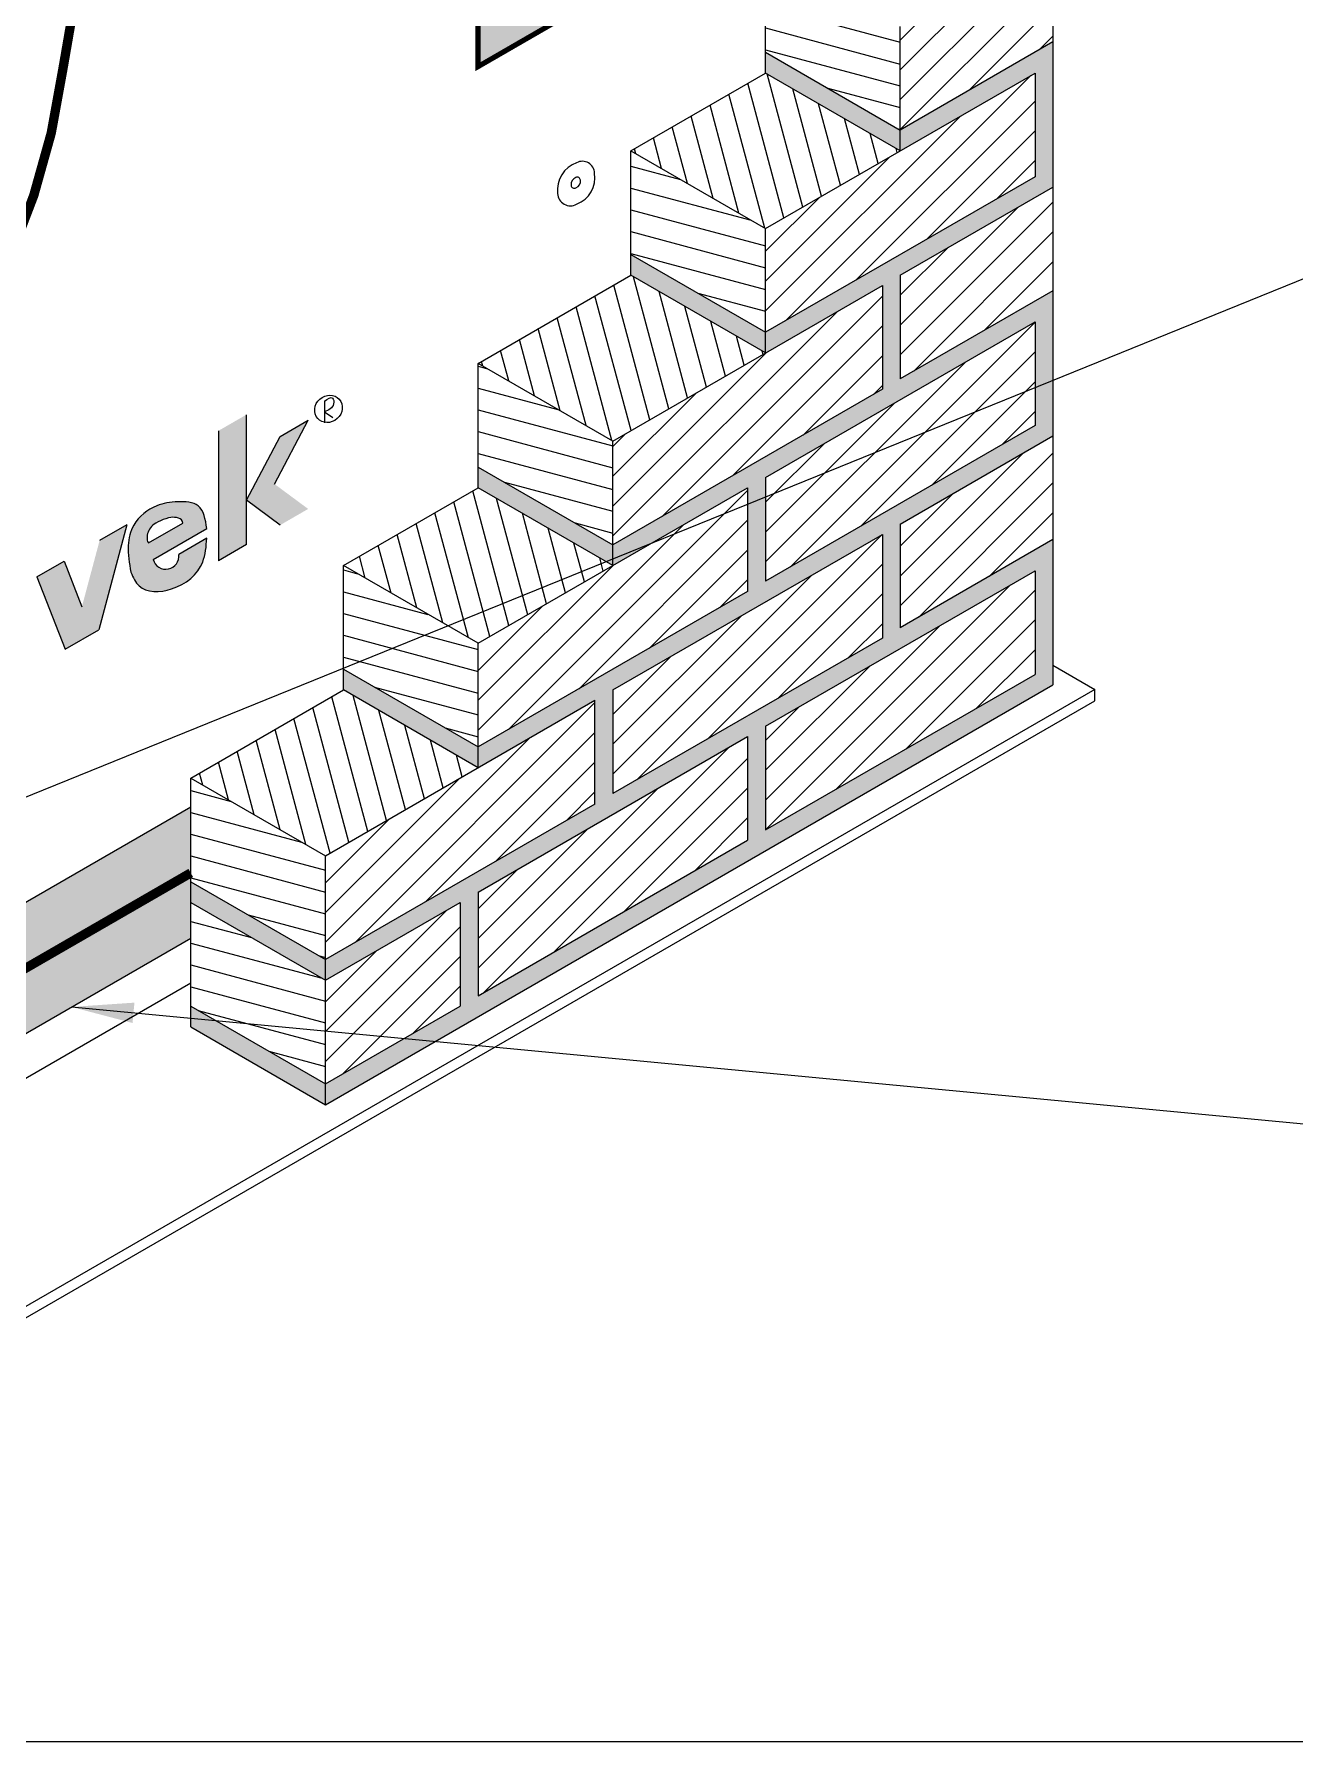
# Model space of a CAD drawing. Extents: x -26.6 to 51, y 0 to 66.
# Drawn here: x 21.84 to 33.99, y 35.85 to 52.32 of the extents above; entities that cross this region are included whole.
import ezdxf

# ---------------------------------------------------------------- set-up
doc = ezdxf.new("R2010")
doc.units = 0
doc.header["$LTSCALE"] = 1.5
doc.header["$MEASUREMENT"] = 0
doc.linetypes.add('DASHED', pattern=[0.75, 0.5, -0.25])
for name, color, linetype in [('BRICK', 13, 'CONTINUOUS'), ('FASTENING', 7, 'CONTINUOUS'), ('FLASHING', 124, 'CONTINUOUS'), ('GROUT', 255, 'CONTINUOUS'), ('STRUCTURE', 252, 'CONTINUOUS'), ('TEXT', 7, 'CONTINUOUS'), ('TITLE', 7, 'CONTINUOUS'), ('TYVEK', 160, 'DASHED'), ('TYVEK_TAPE', 130, 'CONTINUOUS'), ('TYVEK_TEXT', 182, 'CONTINUOUS')]:
    doc.layers.add(name, color=color, linetype=linetype)
doc.styles.add('DETAILS', font='sanss___.ttf', dxfattribs={"height": 1})
doc.dimstyles.new('TYVEKDETAILS', dxfattribs={"dimscale": 6, "dimtxt": 1.5, "dimasz": 0.1, "dimexe": 0.75, "dimexo": 0.75, "dimgap": 0.75, "dimtad": 0, "dimtih": 1, "dimtoh": 1, "dimdec": 4, "dimzin": 0, "dimtxsty": 'DETAILS', "dimcen": 0.0625, "dimazin": 3, "dimtfac": 1, "dimtdec": 4, "dimtofl": 0, "dimtmove": 0, "dimatfit": 3, "dimtolj": 1, "dimtzin": 0})
pattern_1 = [(104.9999999999999, (124.3349144546612, 5.977338576143914), (-0.1961433131008239, -0.05255644234613058), [])]
pattern_2 = [(345, (124.3349144546612, 5.977338576143914), (0.05255644234613062, 0.1961433131008239), [])]
pattern_3 = [(345, (47.28802190833831, 3.718449112844731), (0.05255644234613062, 0.1961433131008239), [])]
pattern_4 = [(45, (124.3349144546612, 5.977338576143914), (-0.1435868707546933, 0.1435868707546933), [])]
pattern_5 = [(45, (47.28802190833831, 3.718449112844731), (-0.1435868707546933, 0.1435868707546933), [])]

msp = doc.modelspace()

# ---------------------------------------------------------------- hatches: boundary and pattern name
at = {"layer": 'BRICK', "linetype": 'CONTINUOUS'}
h = msp.add_hatch(dxfattribs=at)
h.set_pattern_fill('ANSI31', color=256, scale=1.6245, style=0)
h.set_pattern_definition(pattern_4)
h.paths.add_polyline_path([(31.660430395855, 53.24041453579698), (30.18818720942147, 52.39041453579696), (30.18818720942147, 51.39041453579694), (31.66043039585502, 52.24041453579698)])
h = msp.add_hatch(dxfattribs=at)
h.set_pattern_fill('ANSI31', color=256, scale=1.6245, angle=300.0000000000001, style=0)
h.set_pattern_definition(pattern_3)
h.paths.add_polyline_path([(30.18818720942147, 52.39041453579695), (28.8891491037448, 53.14041453579695), (28.8891491037448, 52.14041453579695), (30.18818720942146, 51.39041453579696)])
h = msp.add_hatch(dxfattribs=at)
h.set_pattern_fill('ANSI31', color=256, scale=1.6245, angle=59.99999999999999, style=0)
h.set_pattern_definition([(105, (47.28802190833831, 3.718449112844731), (-0.1961433131008239, -0.05255644234613058), [])])
h.paths.add_polyline_path([(28.88914910374477, 51.94041453579693), (27.59011099806814, 51.19041453579694), (28.88914910374478, 50.44041453579694), (30.18818720942141, 51.19041453579693)])
h = msp.add_hatch(dxfattribs=at)
h.set_pattern_fill('ANSI31', color=256, scale=1.6245, style=0)
h.set_pattern_definition(pattern_5)
h.paths.add_polyline_path([(31.48722531509812, 50.94041453579693), (31.48722531509812, 51.94041453579693), (28.88914910374478, 50.44041453579695), (28.8891491037448, 49.44041453579692)])
h = msp.add_hatch(dxfattribs=at)
h.set_pattern_fill('ANSI31', color=256, scale=1.6245, angle=300.0000000000001, style=0)
h.set_pattern_definition(pattern_3)
h.paths.add_polyline_path([(28.88914910374478, 50.44041453579695), (27.59011099806813, 51.19041453579693), (27.59011099806813, 50.19041453579693), (28.8891491037448, 49.44041453579695)])
h = msp.add_hatch(dxfattribs=at)
h.set_pattern_fill('ANSI31', color=256, scale=1.6245, style=0)
h.set_pattern_definition(pattern_5)
h.paths.add_polyline_path([(31.66043039585504, 50.84041453579691), (30.18818720942147, 49.99041453579689), (30.18818720942147, 48.99041453579687), (31.66043039585502, 49.84041453579688)])
h = msp.add_hatch(dxfattribs=at)
h.set_pattern_fill('ANSI31', color=256, scale=1.6245, angle=59.99999999999999, style=0)
h.set_pattern_definition(pattern_1)
h.paths.add_polyline_path([(28.88914910374478, 49.2404145357969), (27.59011099806814, 49.99041453579688), (26.11786781163455, 49.14041453579695), (27.41690591731127, 48.39041453579691)])
h = msp.add_hatch(dxfattribs=at)
h.set_pattern_fill('ANSI31', color=256, scale=1.6245, style=0)
h.set_pattern_definition(pattern_4)
h.paths.add_polyline_path([(30.01498212866458, 48.89041453579687), (30.01498212866458, 49.89041453579692), (27.41690591731125, 48.39041453579691), (27.41690591731125, 47.39041453579689)])
h = msp.add_hatch(dxfattribs=at)
h.set_pattern_fill('ANSI31', color=256, scale=1.6245, style=0)
h.set_pattern_definition(pattern_4)
h.paths.add_polyline_path([(31.48722531509814, 48.54041453579686), (31.48722531509814, 49.54041453579688), (28.8891491037448, 48.04041453579689), (28.88914910374481, 47.04041453579685)])
h = msp.add_hatch(dxfattribs=at)
h.set_pattern_fill('ANSI31', color=256, scale=1.6245, angle=300.0000000000001, style=0)
h.set_pattern_definition(pattern_2)
h.paths.add_polyline_path([(27.41690591731127, 48.39041453579691), (26.11786781163454, 49.14041453579694), (26.11786781163458, 48.14041453579691), (27.41690591731125, 47.39041453579691)])
h = msp.add_hatch(dxfattribs=at)
h.set_pattern_fill('ANSI31', color=256, scale=1.6245, style=0)
h.set_pattern_definition(pattern_4)
h.paths.add_polyline_path([(31.66043039585502, 47.44041453579686), (31.660430395855, 48.44041453579683), (30.18818720942147, 47.59041453579684), (30.18818720942147, 46.59041453579682)])
h = msp.add_hatch(dxfattribs=at)
h.set_pattern_fill('ANSI31', color=256, scale=1.6245, angle=59.99999999999999, style=0)
h.set_pattern_definition(pattern_1)
h.paths.add_polyline_path([(27.41690591731123, 47.19041453579688), (26.11786781163451, 47.9404145357969), (24.8188297059579, 47.19041453579691), (26.11786781163457, 46.4404145357969)])
h = msp.add_hatch(dxfattribs=at)
h.set_pattern_fill('ANSI31', color=256, scale=1.6245, style=0)
h.set_pattern_definition(pattern_4)
h.paths.add_polyline_path([(28.71594402298793, 46.94041453579684), (28.71594402298791, 47.94041453579688), (26.11786781163458, 46.44041453579688), (26.11786781163458, 45.44041453579683)])
h = msp.add_hatch(dxfattribs=at)
h.set_pattern_fill('ANSI31', color=256, scale=1.6245, style=0)
h.set_pattern_definition(pattern_4)
h.paths.add_polyline_path([(30.01498212866457, 46.49041453579683), (30.01498212866458, 47.49041453579685), (27.41690591731125, 45.99041453579684), (27.41690591731125, 44.99041453579682)])
h = msp.add_hatch(dxfattribs=at)
h.set_pattern_fill('ANSI31', color=256, scale=1.6245, angle=300.0000000000001, style=0)
h.set_pattern_definition(pattern_2)
h.paths.add_polyline_path([(26.11786781163458, 46.44041453579689), (24.81882970595788, 47.19041453579693), (24.8188297059579, 46.19041453579689), (26.11786781163458, 45.44041453579689)])
h = msp.add_hatch(dxfattribs=at)
h.set_pattern_fill('ANSI31', color=256, scale=1.6245, style=0)
h.set_pattern_definition(pattern_4)
h.paths.add_polyline_path([(31.48722531509814, 46.14041453579684), (31.48722531509812, 47.14041453579682), (28.88914910374478, 45.64041453579681), (28.8891491037448, 44.64041453579682)])
h = msp.add_hatch(dxfattribs=at)
h.set_pattern_fill('ANSI31', color=256, scale=1.6245, angle=59.99999999999999, style=0)
h.set_pattern_definition(pattern_1)
h.paths.add_polyline_path([(26.1178678116346, 45.24041453579683), (24.81882970595791, 45.99041453579684), (23.34658651952435, 45.14041453579682), (24.64562462520102, 44.39041453579684)])
h = msp.add_hatch(dxfattribs=at)
h.set_pattern_fill('ANSI31', color=256, scale=1.6245, style=0)
h.set_pattern_definition(pattern_4)
h.paths.add_polyline_path([(27.24370083655437, 44.89041453579681), (27.24370083655437, 45.89041453579685), (24.64562462520102, 44.39041453579685), (24.64562462520102, 43.39041453579681)])
h = msp.add_hatch(dxfattribs=at)
h.set_pattern_fill('ANSI31', color=256, scale=1.6245, style=0)
h.set_pattern_definition(pattern_4)
h.paths.add_polyline_path([(28.71594402298791, 44.54041453579684), (28.71594402298791, 45.54041453579681), (26.11786781163458, 44.04041453579681), (26.11786781163458, 43.04041453579683)])
h = msp.add_hatch(dxfattribs=at)
h.set_pattern_fill('ANSI31', color=256, scale=1.6245, angle=300.0000000000001, style=0)
h.set_pattern_definition(pattern_2)
h.paths.add_polyline_path([(24.64562462520104, 44.39041453579683), (23.34658651952434, 45.14041453579682), (23.34658651952435, 44.14041453579682), (24.64562462520102, 43.39041453579682)])
h = msp.add_hatch(dxfattribs=at)
h.set_pattern_fill('ANSI31', color=256, scale=1.6245, angle=300.0000000000001, style=0)
h.set_pattern_definition(pattern_2)
h.paths.add_polyline_path([(24.64562462520102, 43.19041453579683), (23.34658651952437, 43.9404145357968), (23.34658651952438, 42.94041453579681), (24.64562462520102, 42.19041453579682)])
h = msp.add_hatch(dxfattribs=at)
h.set_pattern_fill('ANSI31', color=256, scale=1.6245, style=0)
h.set_pattern_definition(pattern_4)
h.paths.add_polyline_path([(25.94466273087768, 42.94041453579683), (25.9446627308777, 43.94041453579681), (24.64562462520102, 43.19041453579683), (24.64562462520104, 42.19041453579683)])
at = {"layer": 'GROUT', "linetype": 'CONTINUOUS'}
h = msp.add_hatch(color=256, dxfattribs=at)
h.paths.add_polyline_path([(31.66043039585502, 49.84041453579689), (30.18818720942147, 48.99041453579687), (30.18818720942146, 49.99041453579692), (31.66043039585502, 50.8404145357969), (31.66043039585502, 52.24041453579697), (30.18818720942149, 51.39041453579696), (30.18818720942147, 51.19041453579694), (31.48722531509813, 51.94041453579694), (31.48722531509813, 50.94041453579693), (28.88914910374481, 49.4404145357969), (28.8891491037448, 49.24041453579691), (30.01498212866458, 49.89041453579691), (30.0149821286646, 48.89041453579688), (27.41690591731124, 47.3904145357969), (27.41690591731125, 47.19041453579688), (28.71594402298791, 47.94041453579689), (28.71594402298793, 46.94041453579684), (26.1178678116346, 45.44041453579683), (26.11786781163458, 45.24041453579684), (27.24370083655438, 45.89041453579683), (27.24370083655435, 44.89041453579683), (24.64562462520104, 43.39041453579684), (24.64562462520104, 43.19041453579683), (25.94466273087768, 43.94041453579681), (25.9446627308777, 42.94041453579681), (24.64562462520104, 42.19041453579682), (24.64562462520102, 41.99041453579683), (31.66043039585502, 46.04041453579681), (31.66043039585502, 47.44041453579683), (30.18818720942147, 46.59041453579682), (30.18818720942147, 47.59041453579683), (31.66043039585502, 48.44041453579683)])
h.paths.add_polyline_path([(31.48722531509813, 49.54041453579688), (31.48722531509814, 48.54041453579686), (28.8891491037448, 47.04041453579685), (28.88914910374481, 48.04041453579687)], flags=16)
h.paths.add_polyline_path([(30.0149821286646, 47.49041453579659), (30.01498212866456, 46.49041453579681), (27.41690591731125, 44.99041453579684), (27.41690591731127, 45.99041453579684)], flags=16)
h.paths.add_polyline_path([(31.48722531509813, 47.14041453579681), (31.48722531509813, 46.14041453579684), (28.8891491037448, 44.64041453579684), (28.88914910374481, 45.64041453579681)], flags=16)
h.paths.add_polyline_path([(28.7159440229879, 45.54041453579682), (28.71594402298791, 44.54041453579684), (26.11786781163457, 43.04041453579683), (26.11786781163458, 44.04041453579681)], flags=16)
for points in [[(28.88914910374481, 52.14041453579694), (28.88914910374481, 51.9404145357969), (30.18818720942147, 51.1904145357969), (30.1881872094215, 51.39041453579694)], [(27.59011099806813, 50.19041453579694), (27.59011099806816, 49.99041453579689), (28.8891491037448, 49.24041453579689), (28.8891491037448, 49.44041453579694)], [(26.11786781163458, 48.14041453579691), (26.11786781163461, 47.94041453579685), (27.41690591731125, 47.19041453579687), (27.41690591731125, 47.39041453579691)], [(24.81882970595792, 46.19041453579688), (24.81882970595791, 45.99041453579685), (26.11786781163458, 45.24041453579683), (26.1178678116346, 45.44041453579688)], [(23.34658651952437, 44.14041453579681), (23.34658651952435, 43.94041453579681), (24.64562462520105, 43.19041453579682), (24.64562462520105, 43.39041453579684)], [(23.34658651952438, 42.94041453579681), (23.34658651952439, 42.74041453579681), (24.64562462520104, 41.99041453579682), (24.64562462520104, 42.19041453579682)]]:
    msp.add_hatch(color=256, dxfattribs=at).paths.add_polyline_path(points)
at = {"layer": 'STRUCTURE', "linetype": 'CONTINUOUS'}
h = msp.add_hatch(color=253, dxfattribs=at)
h.paths.add_polyline_path([(28.11601336632161, 53.15669852395573), (26.11601336632161, 52.00199798557646), (26.11601336632161, 56.87058261809538), (28.11601336632159, 58.02528315647462)])
h.paths.add_polyline_path([(26.74101336632161, 56.56747372677081), (27.49101336632159, 57.00048642866303), (27.49101336632159, 53.45980741528028), (26.74101336632161, 53.02679471338806)], flags=16)
h = msp.add_hatch(dxfattribs=at)
h.set_pattern_fill('AR-SAND', color=256, scale=0.25, style=0)
h.set_pattern_definition([(37.50000000000001, (47.28802190833831, 3.718449112844731), (-0.01574833952740204, 0.4817059422532897), [0, -0.38, 0, -0.425, 0, -0.40625]), (7.499999999999999, (47.28802190833831, 3.718449112844731), (0.4424441763169318, 0.7055365163074351), [0, -0.205, 0, -0.3425, 0, -0.13125]), (327.5, (46.98052190833831, 3.718449112844731), (0.7785354654378738, 0.001414763384241124), [0, -0.125, 0, -0.45, 0, -0.5875]), (317.5, (46.98052190833831, 3.718449112844731), (0.7515316511430733, 0.2194188912335623), [0, -0.0625, 0, -0.295, 0, -0.3375])])
h.paths.add_polyline_path([(20.58556051664362, 49.92961894066406, 0.05565526587535749), (20.91448531763476, 50.53378121529467, 0.02091384948871565), (21.11090202092058, 51.07940936082681, 0.04479910819463601), (21.30845263410248, 51.98761868514864, -0.02073115222964427), (21.5543594166428, 53.45446769876748, -0.04506024657635373), (21.88419542537125, 54.52981824652212, -0.06032015627787331), (22.35354853289164, 55.37252922475692, -0.02256722528568557), (23.55743126159377, 56.88919729351363), (23.28679832291115, 57.04544729351364, 0.02256722528567294), (22.08291559420965, 55.52877922475782, 0.002326586721253791), (22.06109782417276, 55.49847588897752, -0.02153193424964031), (22.08147835162312, 55.48093952551466, -0.01283942312263693), (22.05694686433521, 55.49264255202613, 0.0575378563469864), (21.61356248668843, 54.68606824652169, 0.0450602465763236), (21.28372647796022, 53.61071769876776, 0.02073115222964713), (21.03781969541985, 52.14386868514872, -0.04479910819462535), (20.84026908223803, 51.23565936082709, -0.020913849488727), (20.64385237895211, 50.69003121529466, -0.05565526587535454), (20.31492757796099, 50.08586894066408, -0.01612494577826661), (19.70117126887347, 49.26496390342132, -0.03370422444087181), (19.19370104975272, 48.71100801918968), (18.16865041653481, 47.73326306017594), (17.36614004489298, 47.29536523583384), (17.6367729835756, 47.13911523583384), (18.4392833552174, 47.57701306017591), (19.46433398843536, 48.55475801918968, 0.03370422444086479), (19.971804207556, 49.1087139034212, 0.01612494577826873)])
at = {"layer": 'TYVEK_TAPE', "linetype": 'CONTINUOUS'}
h = msp.add_hatch(color=256, dxfattribs=at)
h.paths.add_polyline_path([(23.34658651952436, 44.22560142817682), (23.34658651952435, 44.86107306396063), (19.43193530938285, 42.60094813400198), (19.43193530938285, 41.9654764982181)])
h.paths.add_polyline_path([(23.34658651952437, 43.59668952000615), (23.34658651952436, 44.22560142817681), (19.43193530938285, 41.96547649821811), (19.43193530938285, 42.60094813400198), (19.23039557116517, 42.4845891118896), (19.23039557116518, 41.22020556793506)])
at = {"layer": 'TYVEK_TEXT'}
h = msp.add_hatch(color=256, dxfattribs=at)
h.paths.add_polyline_path([(24.47892597070418, 48.59193543416934), (24.20829303202177, 48.43568543416938), (23.88353350560251, 47.82035421781875), (24.20829303202177, 47.58002300146779), (24.47892597070437, 47.73627300146776), (24.15416644428529, 47.9766042178187)])
h.paths.add_polyline_path([(23.8835335056026, 48.24818543416972), (23.88353350560278, 48.64550025966169), (23.61290056691993, 48.48925025966167), (23.61290056691973, 47.2362730014677), (23.88353350560243, 47.39252300146784)])
h = msp.add_hatch(color=256, dxfattribs=at)
edge = h.paths.add_edge_path()
edge.add_spline(control_points=[(23.50187964342163, 47.54771567412192), (23.48802297852643, 47.63501248082509), (23.46226595884974, 47.79728136622932), (23.21286278337871, 47.81231510324377), (22.99074386020354, 47.77687739173012), (22.78691151556505, 47.61822837062851), (22.72732791577197, 47.36406540906682), (22.7545481886436, 47.2105771440384), (22.76972386302646, 47.12500533722206)], knot_values=[0, 0, 0, 0, 0.5827593182052485, 1.083243575514109, 1.602995822488099, 2.320452805997204, 2.834594860345293, 3.482391664081016, 3.482391664081016, 3.482391664081016, 3.482391664081016], degree=3, periodic=0)
edge.add_spline(control_points=[(22.76972386302637, 47.12500533722206), (22.7913209346487, 47.07559451526503), (22.85738699105407, 46.92444540544425), (23.21380919890464, 46.9333966235119), (23.47963433222992, 47.15981452074282), (23.49586874094496, 47.37448313143741), (23.50187964342145, 47.45396567412185)], knot_values=[0, 0, 0, 0, 0.3828216730715811, 1.171062387004566, 2.162538929496697, 2.745476785218138, 2.745476785218138, 2.745476785218138, 2.745476785218138], degree=3, periodic=0)
edge.add_line((23.50187964342149, 47.45396567412188), (23.23124670473892, 47.29771567412195))
edge.add_arc((23.10626318063501, 47.28081205113671), 0.1261214246964341, -165.3268673162189, 7.7023353980475235, ccw=False)
edge.add_line((22.9842549994422, 47.24886494658124), (23.0147403537926, 47.26646567412184))
edge.add_line((23.0147403537926, 47.26646567412185), (23.50187964342165, 47.54771567412198))
edge = h.paths.add_edge_path(flags=16)
edge.add_spline(control_points=[(22.93924651906823, 47.41037928832129), (22.92479149914195, 47.42416323796157), (22.92479149914195, 47.44445940178817), (22.92605178433347, 47.50780163586449), (22.94889093905763, 47.54982427393357), (23.00924405328365, 47.60494502278129), (23.09353036224016, 47.64550522287377), (23.19654859193048, 47.66006492616693), (23.26821738027772, 47.6508375525102), (23.27042868572059, 47.5987046668201)], knot_values=[0.1693351350576057, 0.1693351350576057, 0.1693351350576057, 0.1693351350576057, 0.2360340609454792, 0.2360340609454792, 0.3507194281854419, 0.3507194281854419, 0.4654047954254047, 0.4654047954254047, 0.5437012250705168, 0.5437012250705168, 0.5437012250705168, 0.5437012250705168], degree=3, periodic=0)
edge.add_line((23.2704286857206, 47.5987046668201), (22.93924651906815, 47.41037928832144))
msp.add_hatch(color=256, dxfattribs=at).paths.add_polyline_path([(22.73012833860855, 47.58226665052236), (22.46786881218941, 47.43085104234675), (22.29711563671641, 46.79239490309884), (22.12636246124327, 47.23368225869789), (21.86410293482413, 47.08226665052236), (22.13473587350677, 46.38285421781981), (22.45949539992593, 46.5703542178198)])

# ---------------------------------------------------------------- linework, layer by layer
at = {"layer": 'BRICK', "linetype": 'CONTINUOUS'}
for p, q in [((31.66043039585502, 53.24041453579697), (31.66043039585502, 46.04041453579681)), ((28.88914910374481, 51.9404145357969), (28.8891491037448, 53.14041453579695)), ((30.18818720942147, 51.1904145357969), (30.18818720942147, 52.39041453579695)), ((31.66043039585502, 52.24041453579696), (30.18818720942149, 51.39041453579695)), ((28.8891491037448, 52.14041453579695), (30.18818720942147, 51.39041453579696)), ((30.18818720942147, 51.1904145357969), (28.88914910374481, 51.9404145357969)), ((31.48722531509813, 51.94041453579691), (31.48722531509813, 50.94041453579693)), ((27.59011099806814, 49.99041453579689), (27.59011099806813, 51.19041453579693)), ((27.59011099806813, 51.19041453579693), (28.8891491037448, 50.44041453579693)), ((31.48722531509813, 50.94041453579693), (28.8891491037448, 49.44041453579691)), ((30.18818720942147, 49.9904145357969), (31.66043039585502, 50.8404145357969)), ((28.8891491037448, 49.24041453579689), (28.8891491037448, 50.44041453579693)), ((27.59011099806813, 50.19041453579693), (28.8891491037448, 49.44041453579694)), ((26.11786781163455, 49.14041453579694), (27.59011099806814, 49.99041453579689)), ((28.8891491037448, 49.24041453579689), (27.59011099806814, 49.99041453579689)), ((30.18818720942147, 49.99041453579689), (30.18818720942147, 48.99041453579689)), ((30.01498212866458, 49.89041453579689), (30.01498212866458, 48.89041453579689)), ((31.66043039585502, 49.8404145357969), (30.18818720942149, 48.99041453579689)), ((31.48722531509813, 49.54041453579685), (31.48722531509813, 48.54041453579686)), ((27.41690591731125, 48.39041453579691), (26.11786781163455, 49.14041453579694)), ((26.1178678116346, 47.94041453579686), (26.11786781163455, 49.14041453579694)), ((30.01498212866458, 48.89041453579689), (27.41690591731125, 47.39041453579689)), ((31.48722531509813, 48.54041453579686), (28.8891491037448, 47.04041453579685)), ((27.41690591731125, 47.19041453579686), (27.41690591731125, 48.39041453579691)), ((26.11786781163458, 48.14041453579691), (27.41690591731125, 47.39041453579691)), ((24.81882970595788, 47.19041453579692), (26.11786781163453, 47.9404145357969)), ((27.41690591731125, 47.19041453579686), (26.1178678116346, 47.94041453579686)), ((28.71594402298791, 47.94041453579687), (28.71594402298791, 46.94041453579687)), ((28.8891491037448, 48.04041453579687), (28.8891491037448, 47.04041453579687)), ((30.01498212866458, 47.49041453579682), (30.01498212866458, 46.49041453579682)), ((30.18818720942147, 47.59041453579682), (30.18818720942147, 46.59041453579682)), ((31.66043039585502, 47.44041453579683), (30.18818720942149, 46.59041453579682)), ((26.11786781163458, 46.44041453579689), (24.81882970595788, 47.19041453579692)), ((24.81882970595792, 45.99041453579684), (24.81882970595788, 47.19041453579692)), ((31.48722531509813, 47.14041453579679), (31.48722531509813, 46.14041453579679)), ((28.71594402298791, 46.94041453579685), (26.1178678116346, 45.44041453579685)), ((30.01498212866458, 46.49041453579682), (27.41690591731125, 44.99041453579683)), ((26.11786781163458, 45.24041453579684), (26.11786781163458, 46.44041453579689)), ((24.81882970595791, 46.19041453579688), (26.11786781163458, 45.44041453579689)), ((28.8891491037448, 44.64041453579683), (31.48722531509813, 46.14041453579684)), ((23.34658651952435, 45.14041453579682), (24.81882970595791, 45.99041453579683)), ((24.64562462520104, 41.99041453579682), (31.66043039585502, 46.04041453579681)), ((26.11786781163458, 45.24041453579684), (24.81882970595792, 45.99041453579684)), ((27.41690591731125, 45.99041453579684), (27.41690591731125, 44.99041453579684)), ((27.24370083655437, 44.89041453579683), (27.24370083655437, 45.89041453579684)), ((28.8891491037448, 45.64041453579681), (28.8891491037448, 44.64041453579681)), ((28.71594402298791, 45.54041453579681), (28.71594402298791, 44.54041453579681)), ((23.34658651952438, 42.74041453579682), (23.34658651952435, 45.14041453579682)), ((23.34658651952435, 45.14041453579682), (24.64562462520102, 44.39041453579684)), ((27.24370083655437, 44.89041453579683), (24.64562462520104, 43.39041453579683)), ((26.11786781163457, 43.04041453579683), (28.7159440229879, 44.54041453579683)), ((24.64562462520104, 41.99041453579682), (24.64562462520104, 44.39041453579683)), ((23.34658651952437, 44.14041453579682), (24.64562462520104, 43.39041453579683)), ((26.11786781163458, 44.04041453579683), (26.11786781163458, 43.04041453579683)), ((23.34658651952437, 43.94041453579681), (24.64562462520104, 43.19041453579683)), ((25.9446627308777, 43.94041453579683), (25.9446627308777, 42.94041453579683)), ((23.34658651952438, 42.94041453579681), (24.64562462520104, 42.19041453579683)), ((24.64562462520104, 42.19041453579683), (25.9446627308777, 42.94041453579682)), ((23.34658651952438, 42.74041453579682), (24.64562462520104, 41.99041453579682))]:
    msp.add_line(p, q, dxfattribs=at)
for points in [[(27.59011099806813, 51.19041453579694), (28.88914910374477, 51.94041453579693)], [(28.8891491037448, 50.44041453579694), (31.48722531509813, 51.94041453579694)], [(27.41690591731125, 48.39041453579691), (30.01498212866458, 49.89041453579691)], [(28.8891491037448, 48.04041453579688), (31.48722531509813, 49.54041453579688)], [(30.18818720942147, 47.59041453579684), (31.66043039585502, 48.44041453579683)], [(26.11786781163458, 46.44041453579688), (28.71594402298791, 47.94041453579688)], [(27.41690591731125, 45.99041453579684), (30.01498212866458, 47.49041453579684)], [(28.8891491037448, 45.64041453579681), (31.48722531509813, 47.14041453579681)], [(24.64562462520102, 44.39041453579684), (27.24370083655437, 45.89041453579684)], [(26.11786781163458, 44.04041453579682), (28.71594402298791, 45.54041453579682)], [(24.64562462520104, 43.19041453579683), (25.9446627308777, 43.94041453579682)]]:
    msp.add_lwpolyline(points, dxfattribs=at)
at = {"layer": 'FASTENING'}
for points in [[(26.88381138712926, 50.77712534889215, 0.5560120530374366), (27.06772337442974, 50.67566345089599, 0.3537160203436491), (27.24092845518664, 50.97566345089599, 0.5462522010928075), (27.06772337442974, 51.07566345089599, 0.3458248453514583)], [(27.0147808174821, 50.85794619761023, 0.5560120530373738), (27.06075881430722, 50.83258072311119, 0.3537160203436451), (27.10406008449645, 50.90758072311119, 0.5462522010928085), (27.06075881430722, 50.93258072311118, 0.3458248453514566)]]:
    msp.add_lwpolyline(points, format="xyb", close=True, dxfattribs=at)
at = {"layer": 'FLASHING'}
for p, q in [((31.66043039585502, 46.2284137537685), (32.06400110992314, 45.99541209336421)), ((32.06400110992314, 45.99541209336421), (20.43698799032213, 39.28255293889129)), ((18.58245752886599, 40.41514681538504), (23.34658651952438, 43.16571797059576))]:
    msp.add_line(p, q, dxfattribs=at)
at = {"layer": 'STRUCTURE'}
for p, q in [((32.06400110992314, 45.88711870946401), (32.06400110992314, 45.99541209336421)), ((19.58941214551585, 38.68491141283357), (32.06400110992314, 45.88711870946423))]:
    msp.add_line(p, q, dxfattribs=at)
at = {"layer": 'STRUCTURE', "linetype": 'CONTINUOUS'}
for p, q in [((23.34658651952436, 44.86107306396063), (19.23039557116518, 42.4845891118896)), ((19.23039557116518, 41.22020556793507), (23.34658651952437, 43.59668952000614))]:
    msp.add_line(p, q, dxfattribs=at)
at = {"layer": 'TEXT', "const_width": 0.05}
msp.add_lwpolyline([(28.11601336632161, 53.15669852395573), (26.11601336632161, 52.00199798557646), (26.11601336632161, 56.87058261809538), (28.11601336632159, 58.02528315647462)], close=True, dxfattribs=at)
at = {"layer": 'TITLE', "linetype": 'CONTINUOUS'}
msp.add_line((49.5, 35.84534034634707), (1.499999999999986, 35.84534034634707), dxfattribs=at)
at = {"layer": 'TYVEK', "const_width": 0.09}
msp.add_lwpolyline([(30.66998196997748, 53.81225020109581), (30.66998196997748, 60.63788793123578), (26.51959335380135, 58.24165994644488, 0.01524367616600851), (25.76404292509062, 57.80385795725542, 0.2219802846438513), (22.11332530947752, 51.97479832282124, -0.2119235007741558), (19.25470527124025, 47.32712106309742)], format="xyb", dxfattribs=at)
at = {"layer": 'TYVEK'}
msp.add_lwpolyline([(19.25470527124027, 47.32712106309744, 0.09, 0.09, 0), (19.25470527124023, 44.61185024106507, 0.09, 0.09, 0), (19.42544809302225, 44.34982548108311, 0.09, 0.09, -0.1453914705926443), (19.43193530938285, 44.32798759353098, 0.09, 0.09, 0), (19.43193530938285, 41.96547649821811, 0.09, 0.09, 0), (23.34658651952436, 44.22560142817681, 0, 0, 0)], format="xyseb", dxfattribs=at)
at = {"layer": 'TYVEK_TEXT'}
for p, q in [((24.63504143102446, 48.77625273427982), (24.63504143102446, 48.56672185528675)), ((23.88353350560237, 47.3925230014678), (23.88353350560271, 48.64550025966164)), ((24.15416644428512, 47.9766042178187), (24.47892597070427, 48.59193543416918)), ((24.20829303202174, 48.43568543416938), (24.47892597070438, 48.59193543416939)), ((24.63504143102446, 48.67148729478328), (24.71764450747915, 48.61824854463027)), ((23.61290056692008, 48.48925025966164), (23.61290056691973, 47.2362730014678)), ((23.88353350560249, 47.82035421781875), (24.20829303202174, 48.43568543416938)), ((24.20829303202174, 47.58002300146779), (23.88353350560249, 47.82035421781875)), ((22.93924651906821, 47.41037928832147), (23.27042868572059, 47.5987046668201)), ((22.73012833860857, 47.58226665052236), (22.45949539992593, 46.5703542178198)), ((22.73012833860857, 47.58226665052236), (22.46786881218941, 47.43085104234674)), ((22.98425499944223, 47.24886494658126), (23.5018796434216, 47.54771567412192)), ((23.50187964342138, 47.45396567412184), (23.23124670473874, 47.29771567412185)), ((23.88353350560237, 47.3925230014678), (23.61290056691973, 47.2362730014678)), ((21.86410293482413, 47.08226665052236), (22.12636246124329, 47.23368225869789)), ((22.12636246124329, 47.23368225869789), (22.29711563671641, 46.79239490309883)), ((21.86410293482413, 47.08226665052235), (22.13473587350677, 46.3828542178198)), ((22.13473587350677, 46.3828542178198), (22.45949539992593, 46.5703542178198))]:
    msp.add_line(p, q, dxfattribs=at)
msp.add_arc((23.10626318063498, 47.28081205113687), 0.1261214246964341, 194.6731326838769, 7.702335397941803, dxfattribs=at)
msp.add_ellipse((24.67490160396292, 48.70115080497892), major_axis=(0.1041545791609344, 0.09263469999518878), ratio=0.9031737347499492, dxfattribs=at)
for points in [[(24.63504143102446, 48.77625273427982), (24.71513249383489, 48.80543385960352), (24.72387870192861, 48.74927826511209), (24.63504143102446, 48.67148729478328)], [(23.50187964342163, 47.54771567412192), (23.41898643788113, 47.76558275320463), (23.22267654423263, 47.80482487784069), (23.01851278796926, 47.76558275320463), (22.79864130647434, 47.58114941745702), (22.74410741511034, 47.38285473013389), (22.76972386302646, 47.12500533722206)], [(22.76972386302637, 47.12500533722206), (22.84808091324045, 46.99344332894656), (23.16205205918938, 46.96456656999113), (23.46178846114594, 47.22426294430557), (23.50187964342145, 47.45396567412185)]]:
    msp.add_spline(points, degree=3, dxfattribs=at)
msp.add_open_spline([(23.27042868572059, 47.5987046668201), (23.26821738027772, 47.6508375525102), (23.19654859193048, 47.66006492616693), (23.09353036224016, 47.64550522287377), (23.00924405328365, 47.60494502278129), (22.94889093905763, 47.54982427393357), (22.92605178433347, 47.50780163586449), (22.92479149914195, 47.44445940178817), (22.92479149914195, 47.42416323796157), (22.93924651906823, 47.41037928832129)], degree=3, knots=[0.1693351350576057, 0.1693351350576057, 0.1693351350576057, 0.1693351350576057, 0.2476315647027177, 0.2476315647027177, 0.3623169319426805, 0.3623169319426805, 0.4770022991826433, 0.4770022991826433, 0.5437012250705168, 0.5437012250705168, 0.5437012250705168, 0.5437012250705168], dxfattribs=at)

# ---------------------------------------------------------------- leaders
at = {"layer": 'TEXT'}
for points, override in [([(18.79692938263017, 43.7575861634281), (34.39786051690533, 50.08874519136985), (35.75991548917511, 50.09524389110202)], {"dimfxl": 3}), ([(22.19726722430758, 42.9331297155279), (34.5470824866986, 41.76264526185164), (35.84389074206084, 41.76264526185164)], {"dimgap": 0.75, "dimtad": 0, "dimfxl": 3})]:
    msp.add_leader(points, dimstyle='TYVEKDETAILS', override=override, dxfattribs=at)

doc.saveas('drawing.dxf')
